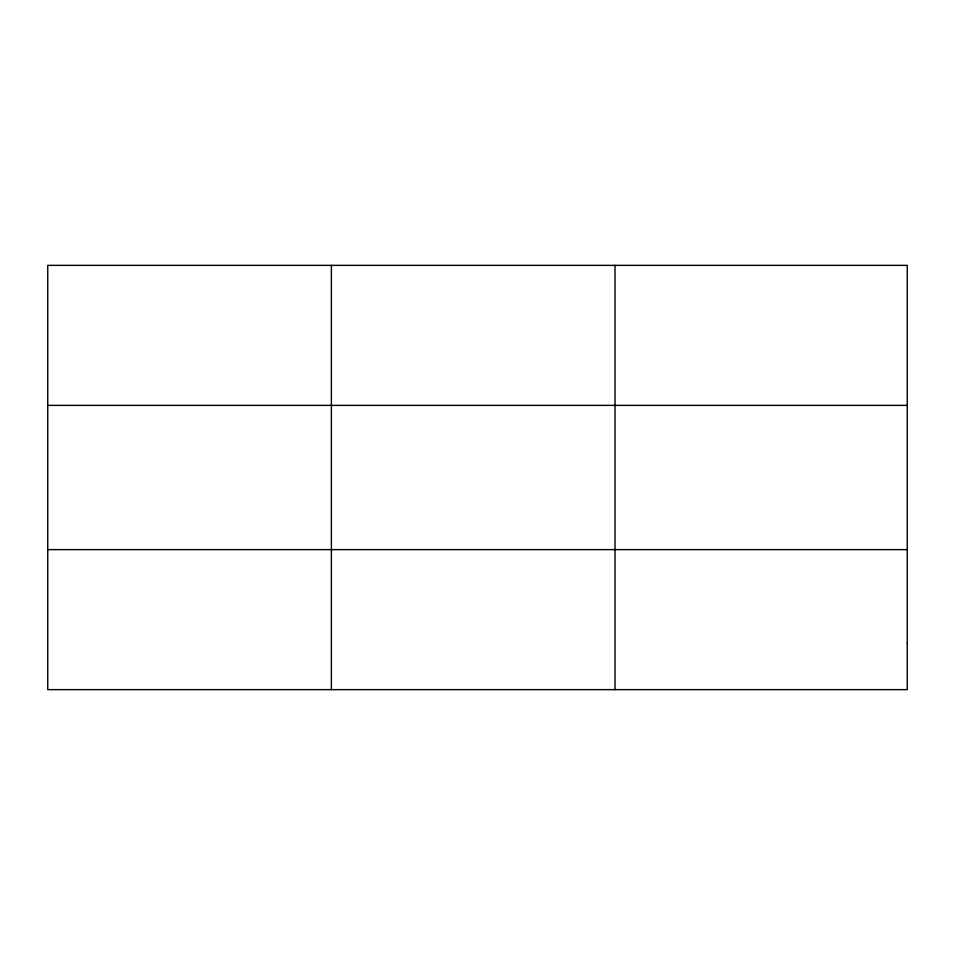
<?xml version="1.0" encoding="UTF-8"?>
<svg xmlns="http://www.w3.org/2000/svg" width="955" height="955" viewBox="0 0 955 955"><rect width="100%" height="100%" fill="white"/><g stroke="black" fill="none" stroke-linecap="round" stroke-linejoin="round"><path stroke-width="1.43" d="M331.385 689.641L331.385 265.359M615.02 689.641L615.02 265.359M47.75 405.374L907.25 405.374M47.75 549.626L907.25 549.626M907.25 642.966L907.25 689.641L47.75 689.641L47.75 265.359L907.25 265.359L907.25 642.966"/></g></svg>
